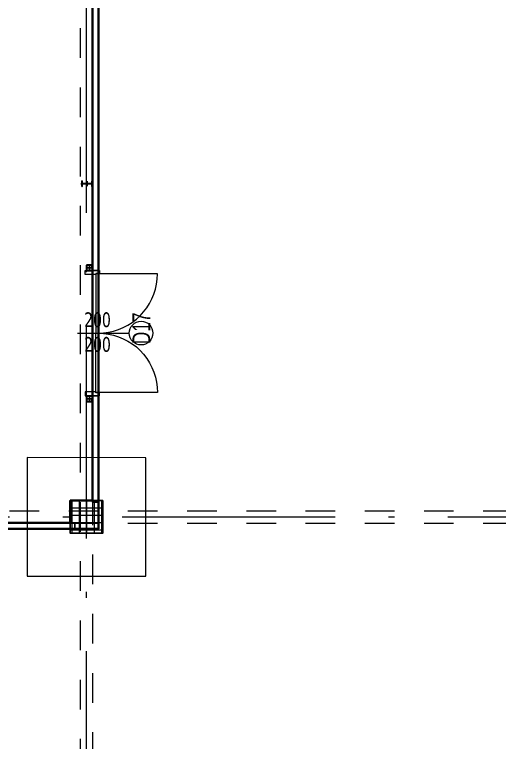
# Model space of a CAD drawing. Extents: x 6529560 to 6558080, y 5579316 to 5588131.
# Drawn here: x 6543528.07 to 6543536.26, y 5579536.91 to 5579549.2 of the extents above; entities that cross this region are included whole.
import ezdxf

# ---------------------------------------------------------------- set-up
doc = ezdxf.new("R2010")
doc.units = 0
doc.header["$MEASUREMENT"] = 0
for name, pattern in [('0.5_0.5', [1, 0.5, -0.5]), ('ACAD_ISO10W100', [18, 12, -3, 0, -3]), ('CENTER', [50.800000000000004, 31.75, -6.349999999999999, 6.349999999999999, -6.349999999999999])]:
    doc.linetypes.add(name, pattern=pattern)
doc.layers.add('1', color=2, linetype='CONTINUOUS')
doc.layers.add('4', color=6, linetype='CENTER')
for name, color, linetype, lineweight in [('3', 4, 'CONTINUOUS', 13), ('arch_drzwi i okna', 4, 'CONTINUOUS', 15), ('arch_drzwi i okna_znaczniki', 130, 'CONTINUOUS', 9), ('arch_fundamenty na rzucie', 3, 'CONTINUOUS', 15), ('arch_osie', 181, 'CONTINUOUS', 5), ('arch_powierzchnia', 6, 'CONTINUOUS', 35), ('arch_sciany wewnetrzne gk', 70, 'CONTINUOUS', 25), ('arch_slupy wypelnienie', 9, 'CONTINUOUS', 13), ('arch_słupy', 8, 'CONTINUOUS', 25), ('arch_zadaszenie kratownica', 94, 'CONTINUOUS', 15)]:
    doc.layers.add(name, color=color, linetype=linetype, lineweight=lineweight)
doc.styles.get("Standard").update_dxf_attribs({"font": 'arial.ttf', "width": 0.75})
doc.styles.add('TABELKA', font='tahoma.ttf', dxfattribs={"width": 0.8})

# ---------------------------------------------------------------- blocks, each defined once
blk = doc.blocks.new('srl')
at = {"layer": '1'}
for points in [[(26147.09726113477, -86295.70292577264), (26147.09726113477, -86211.70292577264, -0.4142135623730959), (26155.09726113477, -86203.70292577264), (26239.09726113477, -86203.70292577264, -0.4142135623730951), (26247.09726113477, -86211.70292577264), (26247.09726113477, -86295.70292577264, -0.4142135623730951), (26239.09726113477, -86303.70292577264), (26155.09726113477, -86303.70292577264, -0.4142135623730959)], [(26151.09726113477, -86295.70292577264), (26151.09726113477, -86211.70292577264, -0.4142135623730959), (26155.09726113477, -86207.70292577264), (26239.09726113477, -86207.70292577264, -0.4142135623730951), (26243.09726113477, -86211.70292577264), (26243.09726113477, -86295.70292577264, -0.4142135623730951), (26239.09726113477, -86299.70292577262), (26155.09726113477, -86299.70292577262, -0.4142135623730959)]]:
    blk.add_lwpolyline(points, format="xyb", close=True, dxfattribs=at)
at = {"layer": '4'}
for p, q in [((26143.09726113477, -86253.70292577262), (26251.09726113477, -86253.70292577262)), ((26197.09726113477, -86199.70292577264), (26197.09726113477, -86307.70292577262))]:
    blk.add_line(p, q, dxfattribs=at)

msp = doc.modelspace()

# ---------------------------------------------------------------- hatches: boundary and pattern name
at = {"layer": 'arch_slupy wypelnienie'}
h = msp.add_hatch(dxfattribs=at)
h.set_pattern_fill('ANSI37', color=256, angle=225)
h.set_pattern_definition([(270, (-171.462326339446, 0), (0.125, 0), []), (0, (-171.462326339446, 0), (0, 0.125), [])])
h.paths.add_polyline_path([(6543529.006483453, 5579540.995173135), (6543529.556483453, 5579540.995132215), (6543529.5564323, 5579540.44513222), (6543529.006432309, 5579540.445173139)])

# ---------------------------------------------------------------- linework, layer by layer
at = {"layer": '1'}
msp.add_lwpolyline([(6543529.201444328, 5579546.299687466), (6543529.201444328, 5579546.390687466), (6543529.209444328, 5579546.390687466), (6543529.209444328, 5579546.356837466, 0.4142135623730951), (6543529.218444327, 5579546.347837466), (6543529.364444327, 5579546.347837466, 0.4142135623730949), (6543529.373444328, 5579546.356837466), (6543529.373444328, 5579546.390687466), (6543529.381444328, 5579546.390687466), (6543529.381444328, 5579546.299687466), (6543529.373444328, 5579546.299687466), (6543529.373444328, 5579546.333537466, 0.4142135623730951), (6543529.364444327, 5579546.342537467), (6543529.218444327, 5579546.342537467, 0.4142135623730951), (6543529.209444328, 5579546.333537466), (6543529.209444328, 5579546.299687466)], format="xyb", close=True, dxfattribs=at)
at = {"layer": '4'}
msp.add_line((6543529.186444327, 5579546.345187467), (6543529.396444327, 5579546.345187467), dxfattribs=at)
at = {"layer": '4', "ltscale": 0.5}
msp.add_line((6543529.291444327, 5579546.387472857), (6543529.291444327, 5579546.302902075), dxfattribs=at)
at = {"layer": 'arch_drzwi i okna'}
msp.add_lwpolyline([(6543529.481483465, 5579544.878012488), (6543529.499483463, 5579544.878012477), (6543529.499483455, 5579544.828012481), (6543529.436983458, 5579544.828012481), (6543529.436983464, 5579544.813012474), (6543529.26148346, 5579544.813012476), (6543529.261483467, 5579544.878012479), (6543529.28148346, 5579544.878012491)], dxfattribs=at)
at = {"layer": 'arch_drzwi i okna', "extrusion": (0, 0, -1)}
for points in [[(-6543529.480536655, 5579543.823012486), (-6543529.5676924, 5579543.826817787), (-6543529.654184833, 5579543.838204735), (-6543529.739355695, 5579543.857086657), (-6543529.822556787, 5579543.883319869), (-6543529.903154913, 5579543.916704702), (-6543529.980536642, 5579543.956987089), (-6543530.054113094, 5579544.003860438), (-6543530.123324257, 5579544.056968039), (-6543530.187643422, 5579544.115905705), (-6543530.246581097, 5579544.18022488), (-6543530.29968869, 5579544.249436041), (-6543530.346562042, 5579544.323012483), (-6543530.386844435, 5579544.400394219), (-6543530.420229267, 5579544.480992341), (-6543530.446462466, 5579544.564193441), (-6543530.465344396, 5579544.649364304), (-6543530.476731342, 5579544.735856737), (-6543530.480536643, 5579544.823012482), (-6543529.437983456, 5579544.823012482), (-6543529.437983465, 5579543.823012477), (-6543529.480536655, 5579543.823012486), (-6543529.480536639, 5579544.823012485)], [(-6543529.480536655, 5579543.823012486), (-6543529.567692399, 5579543.819207187), (-6543529.654184821, 5579543.807820241), (-6543529.739355693, 5579543.788938312), (-6543529.822556783, 5579543.762705104), (-6543529.903154916, 5579543.729320273), (-6543529.980536639, 5579543.689037895), (-6543530.05411309, 5579543.642164525), (-6543530.123324253, 5579543.589056928), (-6543530.18764343, 5579543.530119273), (-6543530.246581098, 5579543.465800099), (-6543530.299688697, 5579543.396588918), (-6543530.346562051, 5579543.323012486), (-6543530.386844436, 5579543.245630742), (-6543530.420229267, 5579543.165032628), (-6543530.44646247, 5579543.081831537), (-6543530.465344392, 5579542.996660659), (-6543530.47673134, 5579542.910168221), (-6543530.480536646, 5579542.823012482), (-6543529.437983456, 5579542.82301248), (-6543529.437983465, 5579543.823012477), (-6543529.480536655, 5579543.823012486), (-6543529.480536646, 5579542.823012487)], [(-6543529.481483468, 5579542.765512488), (-6543529.499483467, 5579542.765512481), (-6543529.499483456, 5579542.815512477), (-6543529.436983456, 5579542.81551248), (-6543529.436983459, 5579542.83051248), (-6543529.261483459, 5579542.830512481), (-6543529.261483465, 5579542.765512481), (-6543529.281483467, 5579542.765512488)]]:
    msp.add_lwpolyline(points, dxfattribs=at)
at = {"layer": 'arch_drzwi i okna_znaczniki'}
msp.add_line((6543529.129177102, 5579543.823012479), (6543530.002787429, 5579543.823012488), dxfattribs=at)
msp.add_circle((6543530.202787427, 5579543.823012479, 13.84272672210849), 0.1999999999999999, dxfattribs=at)
at = {"layer": 'arch_fundamenty na rzucie', "extrusion": (4.9483997e-09, 8.021447e-10, 1)}
msp.add_lwpolyline([(6543530.281560184, 5579541.720050494), (6543528.281560191, 5579541.720255113), (6543528.281355565, 5579539.720255128), (6543530.281355554, 5579539.720050507)], close=True, dxfattribs=at)
at = {"layer": 'arch_osie', "linetype": 'ACAD_ISO10W100', "ltscale": 0.3, "extrusion": (-4.9483178e-09, -8.026501e-10, 1)}
for points in [[(6543529.282234408, 5579501.853902809), (6543529.282246435, 5579613.565245015)], [(6543507.882245384, 5579540.720169247), (6543634.682240362, 5579540.720170599)]]:
    msp.add_lwpolyline(points, dxfattribs=at)
at = {"layer": 'arch_powierzchnia'}
for points in [[(6543576.857289547, 5579608.520151281), (6543529.482254285, 5579608.52018035), (6543529.482254288, 5579540.51937059), (6543516.98224737, 5579540.5201622), (6543516.98214592, 5579535.295162188), (6543529.481490294, 5579535.295159135), (6543529.492065304, 5579518.150197019), (6543576.857290474, 5579518.150204198)], [(6543522.482235827, 5579550.3701696), (6543529.381993807, 5579550.3701696), (6543529.381995668, 5579540.995137744), (6543529.006442181, 5579540.995180592), (6543529.00648915, 5579540.617621847), (6543522.482330756, 5579540.622219123)]]:
    msp.add_lwpolyline(points, close=True, dxfattribs=at)
at = {"layer": 'arch_sciany wewnetrzne gk'}
for points in [[(6543529.381483454, 5579550.645361226), (6543529.481483457, 5579550.644981509), (6543529.481597355, 5579544.878012491), (6543529.381597354, 5579544.878012488)], [(6543529.381483554, 5579542.765892205), (6543529.481483556, 5579542.765512488), (6543529.481993809, 5579540.970137278), (6543529.381993807, 5579540.970137277)], [(6543522.482045968, 5579540.519661867), (6543522.482425686, 5579540.619661869), (6543529.081437421, 5579540.620172124), (6543529.081437423, 5579540.520172123)]]:
    msp.add_lwpolyline(points, close=True, dxfattribs=at)
at = {"layer": 'arch_słupy', "extrusion": (4.9483997e-09, 8.021447e-10, 1)}
msp.add_lwpolyline([(6543529.006483453, 5579540.995173135), (6543529.556483453, 5579540.995132215), (6543529.5564323, 5579540.44513222), (6543529.006432309, 5579540.445173139), (6543529.006483453, 5579540.995173135)], dxfattribs=at)
at = {"layer": 'arch_zadaszenie kratownica', "linetype": '0.5_0.5'}
for points in [[(6543529.177216051, 5579518.470129809), (6543529.177236475, 5579608.520169312)], [(6543529.387216052, 5579521.582528249), (6543529.387236476, 5579608.520169312)], [(6543516.982234664, 5579540.825169125), (6543625.582240387, 5579540.825230505)], [(6543516.982234664, 5579540.615169125), (6543625.582240387, 5579540.615230504)]]:
    msp.add_lwpolyline(points, dxfattribs=at)

# ---------------------------------------------------------------- block references
at = {"layer": '3', "xscale": 0.001, "yscale": 0.001, "zscale": 0.001}
msp.add_blockref('srl', (6543503.134347067, 5579631.178620831, 13.72049380848421), dxfattribs=at)
at = {"layer": '3', "xscale": -0.001, "yscale": 0.001, "zscale": 0.001, "rotation": 180}
msp.add_blockref('srl', (6543503.134347067, 5579456.46121498, 13.69623293750406), dxfattribs=at)

# ---------------------------------------------------------------- texts
at = {"layer": 'arch_drzwi i okna_znaczniki', "width": 0.6964285714000003}
msp.add_text('D17', height=0.3, rotation=89.99628939300997, dxfattribs=at).set_placement((6543530.356927065, 5579543.635906751, 13.87737023778877))
at = {"layer": 'arch_drzwi i okna_znaczniki', "insert": (6543529.241883792, 5579544.174334166, 43.02781778839745), "char_height": 0.25, "attachment_point": 1, "style": 'TABELKA'}
msp.add_mtext_dynamic_manual_height_columns('200\\P200', width=2.624355469830334, gutter_width=1.82756919413805, heights=[0], dxfattribs=at)

doc.saveas('drawing.dxf')
